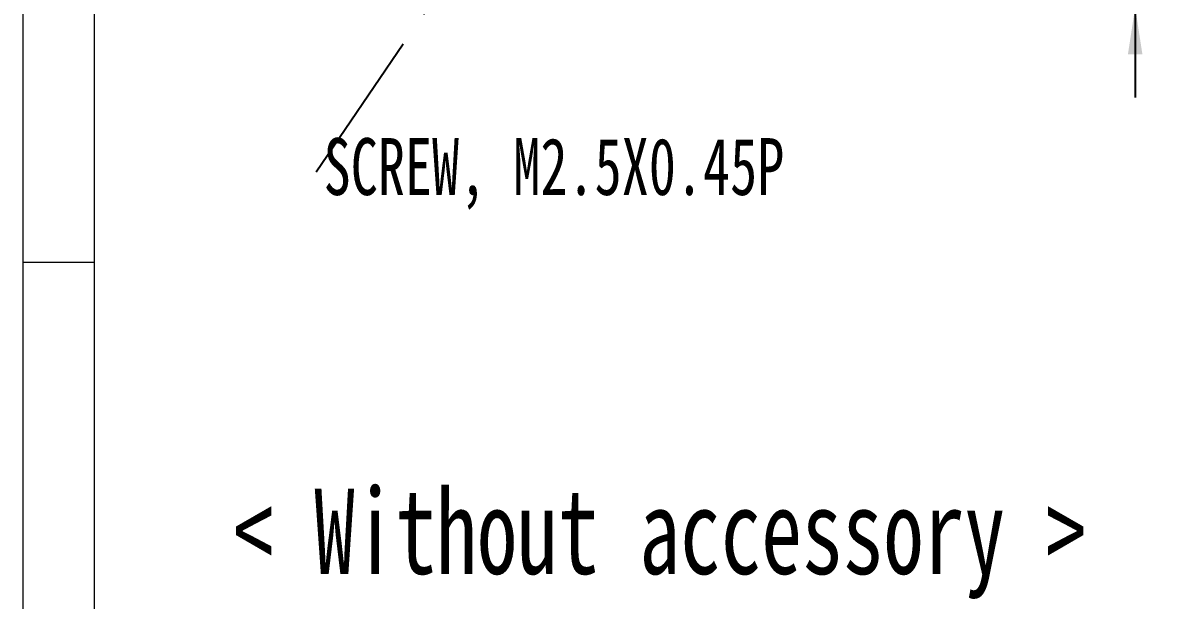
# Model space of a CAD drawing. Header units: inches. Extents: x 0.2 to 16.3, y 0.2 to 11.5.
# Drawn here: x 0.197 to 3.364, y 4.911 to 6.508 of the extents above; entities that cross this region are included whole.
import ezdxf

# ---------------------------------------------------------------- set-up
doc = ezdxf.new("R2010")
doc.units = ezdxf.units.IN
doc.header["$MEASUREMENT"] = 0
doc.linetypes.add('CENTERX2', pattern=[0.8, 0.5, -0.1, 0.1, -0.1])
doc.layers.add('CENTER_LINE', color=7, linetype='CENTERX2')
doc.styles.add('SLDTEXTSTYLE0', font='TXT', dxfattribs={"width": 0.7})
doc.dimstyles.new('SLDDIMSTYLE5', dxfattribs={"dimtxt": 0.15748, "dimasz": 0.13, "dimexe": 0, "dimexo": 0.0625, "dimgap": 0.03937, "dimtad": 1, "dimdec": 1, "dimrnd": 1e-09, "dimdsep": 46, "dimtxsty": 'SLDTEXTSTYLE0', "dimsah": 1, "dimcen": 0.09, "dimadec": 0, "dimazin": 2, "dimtfac": 1, "dimtdec": 1, "dimtmove": 0, "dimatfit": 0, "dimfxl": 1, "dimfrac": 2, "dimtolj": 1, "dimtzin": 12, "dimarcsym": 0})
doc.dimstyles.new('SLDDIMSTYLE9', dxfattribs={"dimtxt": 0.18, "dimasz": 0.13, "dimexe": 0, "dimexo": 0.0625, "dimgap": 0, "dimtad": 0, "dimtih": 1, "dimtoh": 1, "dimdec": 0, "dimrnd": 1e-09, "dimzin": 0, "dimdsep": 46, "dimtxsty": 'Standard', "dimsah": 1, "dimcen": 0.09, "dimadec": 0, "dimazin": 0, "dimtfac": 0.13, "dimtdec": 0, "dimtofl": 0, "dimtmove": 0, "dimatfit": 3, "dimfxl": 1, "dimfrac": 2, "dimtolj": 1, "dimtzin": 0, "dimarcsym": 0})

# ---------------------------------------------------------------- blocks, each defined once
blk = doc.blocks.new('_D_8')
at = {"layer": 'CENTER_LINE'}
for p, q in [((3.2751, 6.7919), (3.2751, 7.0419)), ((5.0081, 6.7919), (3.2358, 6.7919)), ((3.2751, 6.5515), (3.2751, 6.7919)), ((5.0199, 6.5515), (3.2358, 6.5515)), ((3.2751, 6.5515), (3.2751, 6.3015))]:
    blk.add_line(p, q, dxfattribs=at)
for points in [[(3.2751, 6.7919), (3.2951, 6.9219), (3.2551, 6.9219)], [(3.2751, 6.5515), (3.2551, 6.4215), (3.2951, 6.4215)]]:
    blk.add_solid(points, dxfattribs=at)
at = {"layer": 'CENTER_LINE', "insert": (3.0721, 6.5356), "char_height": 0.15748, "attachment_point": 1, "rotation": 90, "style": 'SLDTEXTSTYLE0'}
blk.add_mtext('0.2', dxfattribs=at)
blk = doc.blocks.new('SW_NOTE_0_6')
at = {"layer": 'CENTER_LINE', "color": 0, "insert": (0.021, 0.0942), "char_height": 0.15748, "attachment_point": 1, "style": 'SLDTEXTSTYLE0'}
blk.add_mtext('SCREW, M2.5X0.45P', dxfattribs=at)

msp = doc.modelspace()

# ---------------------------------------------------------------- linework, layer by layer
at = {"color": 7, "linetype": 'Continuous', "lineweight": 18}
for p, q in [((0.1969, 11.4961), (0.1969, 0.1969)), ((0.3937, 11.2992), (0.3937, 0.3937)), ((0.1969, 5.8465), (0.3937, 5.8465))]:
    msp.add_line(p, q, dxfattribs=at)

# ---------------------------------------------------------------- block references
at = {"layer": 'CENTER_LINE'}
msp.add_blockref('SW_NOTE_0_6', (1.0082, 6.0954), dxfattribs=at)

# ---------------------------------------------------------------- texts
at = {"layer": 'CENTER_LINE', "insert": (0.7781, 5.2199), "char_height": 0.23622, "attachment_point": 1, "style": 'SLDTEXTSTYLE0'}
msp.add_mtext('< Without accessory >', dxfattribs=at)

# ---------------------------------------------------------------- dimensions: what is measured, and where the dimension line sits
at = {"layer": 'CENTER_LINE'}
dim = msp.add_linear_dim(base=(3.2751, 6.7919), p1=(5.0593, 6.5515), p2=(5.0474, 6.7919), angle=90, dimstyle='SLDDIMSTYLE5', dxfattribs=at)
dim.commit()
dim.dimension.update_dxf_attribs({"geometry": '_D_8', "text_midpoint": (3.2751, 6.6717), "dimtype": 160})

# ---------------------------------------------------------------- leaders
msp.add_leader([(1.7005, 7.1099), (1.0082, 6.0954)], dimstyle='SLDDIMSTYLE9', dxfattribs=at)

doc.saveas('drawing.dxf')
